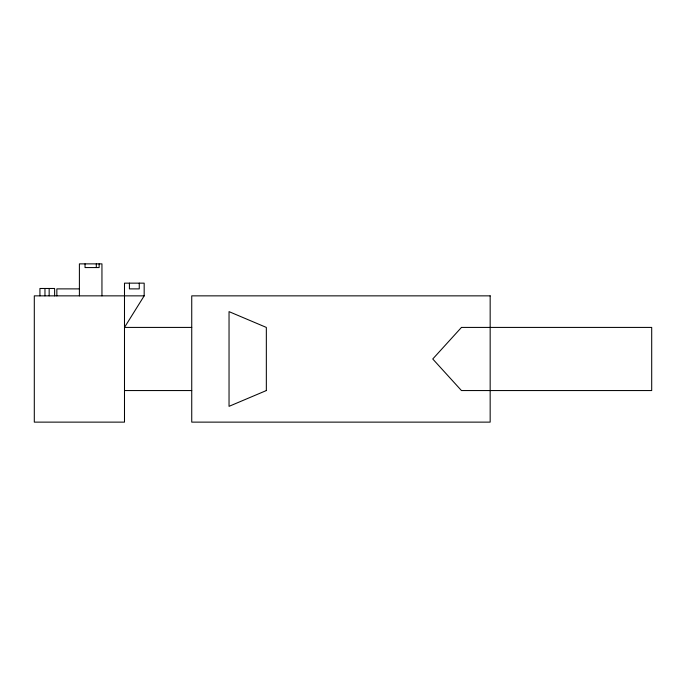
<?xml version="1.0" encoding="UTF-8"?>
<svg xmlns="http://www.w3.org/2000/svg" width="686" height="686" viewBox="0 0 686 686"><rect width="100%" height="100%" fill="white"/><g stroke="black" fill="none" stroke-linecap="round" stroke-linejoin="round"><path stroke-width="1.03" d="M144.171 295.855L34.3 295.855L34.3 422.13L124.492 422.13L124.492 283.147L144.171 283.147L144.171 295.855L124.492 327.419L191.737 327.419M79.396 288.883L56.852 288.883L56.852 295.855M124.492 390.557L191.737 390.557M139.258 283.147L139.258 288.883L129.414 288.883L129.414 283.147M101.948 295.855L101.948 263.87L79.396 263.87L79.396 295.855M99.127 263.87L99.127 267.566L85.038 267.566L85.038 263.87M96.306 263.87L96.306 267.566M54.623 295.855L54.623 288.472L39.934 288.472L39.934 295.855M49.16 288.472L49.16 295.855M44.967 288.472L44.967 295.855M461.464 327.419L432.755 358.992L461.464 390.557L651.7 390.557L651.7 327.419L461.464 327.419M266.34 390.557L229.038 406.344L229.038 311.633L266.34 327.419L266.34 390.557M490.164 295.855L191.737 295.855L191.737 422.13L490.164 422.13L490.164 295.855"/></g></svg>
